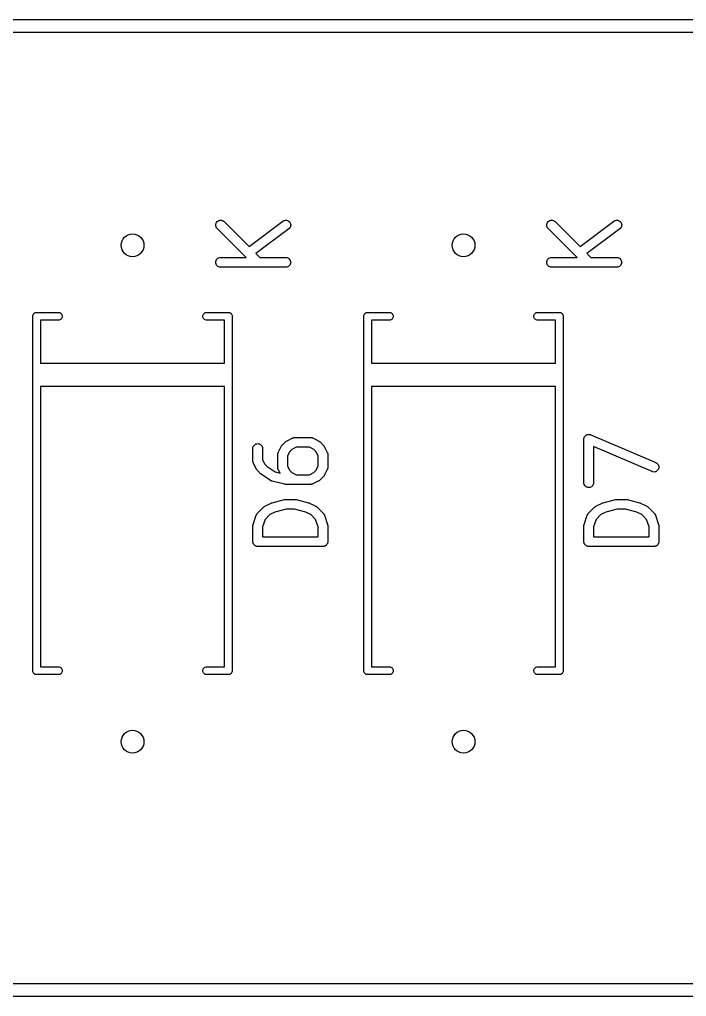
# Model space of a CAD drawing. Extents: x 17 to 176, y -177 to -9.
# Drawn here: x 81.58 to 91.81, y -176.63 to -161.63 of the extents above; entities that cross this region are included whole.
import ezdxf

# ---------------------------------------------------------------- set-up
doc = ezdxf.new("R2010")
doc.units = 0
doc.layers.add('BLACK', color=7, linetype='CONTINUOUS')

msp = doc.modelspace()

# ---------------------------------------------------------------- linework, layer by layer
at = {"layer": 'BLACK', "linetype": 'CONTINUOUS'}
for p, q in [((50.6066, -161.635), (142.182, -161.635)), ((142.187, -161.834), (50.5992, -161.834)), ((84.5894, -164.79), (84.591, -164.775)), ((84.5907, -164.804), (84.5894, -164.79)), ((84.591, -164.775), (84.5953, -164.761)), ((84.5953, -164.761), (84.6023, -164.748)), ((84.6023, -164.748), (84.6117, -164.737)), ((84.6117, -164.737), (84.6231, -164.728)), ((84.6231, -164.728), (84.636, -164.721)), ((84.636, -164.721), (84.6501, -164.717)), ((84.6501, -164.717), (84.6646, -164.715)), ((84.6646, -164.715), (84.6792, -164.717)), ((84.6792, -164.717), (84.6932, -164.721)), ((84.6932, -164.721), (84.7061, -164.728)), ((84.7061, -164.728), (84.7174, -164.737)), ((84.7174, -164.737), (85.1, -165.12)), ((85.1, -165.12), (85.6194, -164.73)), ((85.6194, -164.73), (85.6202, -164.73)), ((85.6202, -164.73), (85.6328, -164.722)), ((85.6328, -164.722), (85.6467, -164.718)), ((85.6467, -164.718), (85.6611, -164.716)), ((85.6611, -164.716), (85.6758, -164.716)), ((85.6758, -164.716), (85.6899, -164.72)), ((85.6899, -164.72), (85.7032, -164.726)), ((85.7032, -164.726), (85.7149, -164.735)), ((85.7149, -164.735), (85.7247, -164.746)), ((85.7247, -164.746), (85.7322, -164.758)), ((85.7322, -164.758), (85.7371, -164.772)), ((85.7371, -164.772), (85.7393, -164.787)), ((85.7393, -164.787), (85.7386, -164.801)), ((89.6694, -164.79), (89.671, -164.775)), ((89.6707, -164.804), (89.6694, -164.79)), ((89.671, -164.775), (89.6753, -164.761)), ((89.6753, -164.761), (89.6823, -164.748)), ((89.6823, -164.748), (89.6917, -164.737)), ((89.6917, -164.737), (89.7031, -164.728)), ((89.7031, -164.728), (89.716, -164.721)), ((89.716, -164.721), (89.7301, -164.717)), ((89.7301, -164.717), (89.7446, -164.715)), ((89.7446, -164.715), (89.7592, -164.717)), ((89.7592, -164.717), (89.7732, -164.721)), ((89.7732, -164.721), (89.7861, -164.728)), ((89.7861, -164.728), (89.7974, -164.737)), ((89.7974, -164.737), (90.18, -165.12)), ((90.18, -165.12), (90.6994, -164.73)), ((90.6994, -164.73), (90.7002, -164.73)), ((90.7002, -164.73), (90.7128, -164.722)), ((90.7128, -164.722), (90.7267, -164.718)), ((90.7267, -164.718), (90.7411, -164.716)), ((90.7411, -164.716), (90.7558, -164.716)), ((90.7558, -164.716), (90.7699, -164.72)), ((90.7699, -164.72), (90.7832, -164.726)), ((90.7832, -164.726), (90.7949, -164.735)), ((90.7949, -164.735), (90.8047, -164.746)), ((90.8047, -164.746), (90.8122, -164.758)), ((90.8122, -164.758), (90.8171, -164.772)), ((90.8171, -164.772), (90.8193, -164.787)), ((90.8193, -164.787), (90.8186, -164.801)), ((84.5947, -164.818), (84.5907, -164.804)), ((84.6015, -164.831), (84.5947, -164.818)), ((84.6106, -164.843), (84.6015, -164.831)), ((84.6113, -164.844), (84.6106, -164.843)), ((85.0547, -165.287), (84.6113, -164.844)), ((85.7094, -164.85), (85.2071, -165.227)), ((85.7202, -164.841), (85.7094, -164.85)), ((85.7288, -164.829), (85.7202, -164.841)), ((85.7351, -164.816), (85.7288, -164.829)), ((85.7386, -164.801), (85.7351, -164.816)), ((89.6747, -164.818), (89.6707, -164.804)), ((89.6815, -164.831), (89.6747, -164.818)), ((89.6906, -164.843), (89.6815, -164.831)), ((89.6913, -164.844), (89.6906, -164.843)), ((90.1347, -165.287), (89.6913, -164.844)), ((90.7894, -164.85), (90.2871, -165.227)), ((90.8002, -164.841), (90.7894, -164.85)), ((90.8088, -164.829), (90.8002, -164.841)), ((90.8151, -164.816), (90.8088, -164.829)), ((90.8186, -164.801), (90.8151, -164.816)), ((85.2071, -165.227), (85.2669, -165.287)), ((90.2871, -165.227), (90.3469, -165.287)), ((84.5894, -165.361), (84.5909, -165.347)), ((84.5907, -165.376), (84.5894, -165.361)), ((84.5948, -165.39), (84.5907, -165.376)), ((84.5909, -165.347), (84.5952, -165.333)), ((84.6016, -165.403), (84.5948, -165.39)), ((84.5952, -165.333), (84.6022, -165.32)), ((84.6022, -165.32), (84.6115, -165.309)), ((84.6115, -165.309), (84.6229, -165.299)), ((84.6229, -165.299), (84.6358, -165.293)), ((84.6358, -165.293), (84.6498, -165.288)), ((84.6498, -165.288), (84.6644, -165.287)), ((84.6644, -165.287), (85.0547, -165.287)), ((85.2669, -165.287), (85.6644, -165.287)), ((85.6644, -165.287), (85.6654, -165.287)), ((85.6654, -165.287), (85.68, -165.289)), ((85.68, -165.289), (85.6939, -165.293)), ((85.6939, -165.293), (85.7068, -165.3)), ((85.7068, -165.3), (85.718, -165.309)), ((85.718, -165.309), (85.7271, -165.321)), ((85.7335, -165.391), (85.7266, -165.404)), ((85.7271, -165.321), (85.7339, -165.334)), ((85.7378, -165.377), (85.7335, -165.391)), ((85.7339, -165.334), (85.7381, -165.348)), ((85.7394, -165.362), (85.7378, -165.377)), ((85.7381, -165.348), (85.7394, -165.362)), ((89.6694, -165.361), (89.6709, -165.347)), ((89.6707, -165.376), (89.6694, -165.361)), ((89.6748, -165.39), (89.6707, -165.376)), ((89.6709, -165.347), (89.6752, -165.333)), ((89.6816, -165.403), (89.6748, -165.39)), ((89.6752, -165.333), (89.6822, -165.32)), ((89.6822, -165.32), (89.6915, -165.309)), ((89.6915, -165.309), (89.7029, -165.299)), ((89.7029, -165.299), (89.7158, -165.293)), ((89.7158, -165.293), (89.7298, -165.288)), ((89.7298, -165.288), (89.7444, -165.287)), ((89.7444, -165.287), (90.1347, -165.287)), ((90.3469, -165.287), (90.7444, -165.287)), ((90.7444, -165.287), (90.7454, -165.287)), ((90.7454, -165.287), (90.76, -165.289)), ((90.76, -165.289), (90.7739, -165.293)), ((90.7739, -165.293), (90.7868, -165.3)), ((90.7868, -165.3), (90.798, -165.309)), ((90.798, -165.309), (90.8071, -165.321)), ((90.8135, -165.391), (90.8066, -165.404)), ((90.8071, -165.321), (90.8139, -165.334)), ((90.8178, -165.377), (90.8135, -165.391)), ((90.8139, -165.334), (90.8181, -165.348)), ((90.8194, -165.362), (90.8178, -165.377)), ((90.8181, -165.348), (90.8194, -165.362)), ((84.6108, -165.414), (84.6016, -165.403)), ((84.622, -165.424), (84.6108, -165.414)), ((84.6348, -165.431), (84.622, -165.424)), ((84.6488, -165.435), (84.6348, -165.431)), ((84.6633, -165.437), (84.6488, -165.435)), ((84.6644, -165.437), (84.6633, -165.437)), ((85.6644, -165.437), (84.6644, -165.437)), ((85.6789, -165.435), (85.6644, -165.437)), ((85.693, -165.431), (85.6789, -165.435)), ((85.7059, -165.424), (85.693, -165.431)), ((85.7172, -165.415), (85.7059, -165.424)), ((85.7266, -165.404), (85.7172, -165.415)), ((89.6908, -165.414), (89.6816, -165.403)), ((89.702, -165.424), (89.6908, -165.414)), ((89.7148, -165.431), (89.702, -165.424)), ((89.7288, -165.435), (89.7148, -165.431)), ((89.7433, -165.437), (89.7288, -165.435)), ((89.7444, -165.437), (89.7433, -165.437)), ((90.7444, -165.437), (89.7444, -165.437)), ((90.7589, -165.435), (90.7444, -165.437)), ((90.773, -165.431), (90.7589, -165.435)), ((90.7859, -165.424), (90.773, -165.431)), ((90.7972, -165.415), (90.7859, -165.424)), ((90.8066, -165.404), (90.7972, -165.415)), ((81.7994, -166.147), (81.8085, -166.14)), ((81.8085, -166.14), (81.8189, -166.134)), ((81.8189, -166.134), (81.8302, -166.131)), ((81.8302, -166.131), (81.8391, -166.13)), ((81.8391, -166.13), (81.842, -166.13)), ((81.842, -166.13), (81.8449, -166.13)), ((81.8449, -166.13), (82.1749, -166.13)), ((82.1749, -166.13), (82.1838, -166.131)), ((82.1838, -166.131), (82.1951, -166.134)), ((82.1951, -166.134), (82.2055, -166.14)), ((82.2055, -166.14), (82.2146, -166.147)), ((84.4094, -166.147), (84.4185, -166.14)), ((84.4185, -166.14), (84.4289, -166.134)), ((84.4289, -166.134), (84.4402, -166.131)), ((84.4402, -166.131), (84.4491, -166.13)), ((84.4491, -166.13), (84.7791, -166.13)), ((84.7791, -166.13), (84.782, -166.13)), ((84.782, -166.13), (84.7849, -166.13)), ((84.7849, -166.13), (84.7849, -166.13)), ((84.7849, -166.13), (84.7938, -166.131)), ((84.7938, -166.131), (84.8051, -166.134)), ((84.8051, -166.134), (84.8155, -166.14)), ((84.8155, -166.14), (84.8246, -166.147)), ((86.8794, -166.147), (86.8885, -166.14)), ((86.8885, -166.14), (86.8989, -166.134)), ((86.8989, -166.134), (86.9102, -166.131)), ((86.9102, -166.131), (86.9191, -166.13)), ((86.9191, -166.13), (86.922, -166.13)), ((86.922, -166.13), (86.9249, -166.13)), ((86.9249, -166.13), (87.2549, -166.13)), ((87.2549, -166.13), (87.2638, -166.131)), ((87.2638, -166.131), (87.2751, -166.134)), ((87.2751, -166.134), (87.2855, -166.14)), ((87.2855, -166.14), (87.2946, -166.147)), ((89.4894, -166.147), (89.4985, -166.14)), ((89.4985, -166.14), (89.5089, -166.134)), ((89.5089, -166.134), (89.5202, -166.131)), ((89.5202, -166.131), (89.5291, -166.13)), ((89.5291, -166.13), (89.8591, -166.13)), ((89.8591, -166.13), (89.862, -166.13)), ((89.862, -166.13), (89.8649, -166.13)), ((89.8649, -166.13), (89.8649, -166.13)), ((89.8649, -166.13), (89.8738, -166.131)), ((89.8738, -166.131), (89.8851, -166.134)), ((89.8851, -166.134), (89.8955, -166.14)), ((89.8955, -166.14), (89.9046, -166.147)), ((81.7817, -166.19), (81.7829, -166.178)), ((81.782, -166.193), (81.7817, -166.19)), ((81.782, -166.967), (81.782, -166.193)), ((81.7829, -166.178), (81.7863, -166.167)), ((81.7863, -166.167), (81.7919, -166.157)), ((81.7919, -166.157), (81.7994, -166.147)), ((82.1749, -166.25), (81.902, -166.25)), ((81.902, -166.25), (81.902, -166.91)), ((82.1838, -166.249), (82.1749, -166.25)), ((82.1951, -166.246), (82.1838, -166.249)), ((82.2055, -166.24), (82.1951, -166.246)), ((82.2146, -166.233), (82.2055, -166.24)), ((82.2146, -166.147), (82.2221, -166.157)), ((82.2221, -166.223), (82.2146, -166.233)), ((82.2221, -166.157), (82.2277, -166.167)), ((82.2277, -166.213), (82.2221, -166.223)), ((82.2277, -166.167), (82.2311, -166.178)), ((82.2311, -166.202), (82.2277, -166.213)), ((82.2311, -166.178), (82.2323, -166.19)), ((82.2323, -166.19), (82.2311, -166.202)), ((84.3917, -166.19), (84.3929, -166.178)), ((84.3929, -166.202), (84.3917, -166.19)), ((84.3929, -166.178), (84.3963, -166.167)), ((84.3963, -166.213), (84.3929, -166.202)), ((84.3963, -166.167), (84.4019, -166.157)), ((84.4019, -166.223), (84.3963, -166.213)), ((84.4019, -166.157), (84.4094, -166.147)), ((84.4094, -166.233), (84.4019, -166.223)), ((84.4185, -166.24), (84.4094, -166.233)), ((84.4289, -166.246), (84.4185, -166.24)), ((84.4402, -166.249), (84.4289, -166.246)), ((84.4491, -166.25), (84.4402, -166.249)), ((84.722, -166.25), (84.4491, -166.25)), ((84.722, -166.91), (84.722, -166.25)), ((84.8246, -166.147), (84.8321, -166.157)), ((84.8321, -166.157), (84.8377, -166.167)), ((84.8377, -166.167), (84.8411, -166.178)), ((84.8411, -166.178), (84.8423, -166.19)), ((84.8423, -166.19), (84.842, -166.193)), ((84.842, -166.193), (84.842, -166.967)), ((86.8617, -166.19), (86.8629, -166.178)), ((86.862, -166.193), (86.8617, -166.19)), ((86.862, -166.967), (86.862, -166.193)), ((86.8629, -166.178), (86.8663, -166.167)), ((86.8663, -166.167), (86.8719, -166.157)), ((86.8719, -166.157), (86.8794, -166.147)), ((87.2549, -166.25), (86.982, -166.25)), ((86.982, -166.25), (86.982, -166.91)), ((87.2638, -166.249), (87.2549, -166.25)), ((87.2751, -166.246), (87.2638, -166.249)), ((87.2855, -166.24), (87.2751, -166.246)), ((87.2946, -166.233), (87.2855, -166.24)), ((87.2946, -166.147), (87.3021, -166.157)), ((87.3021, -166.223), (87.2946, -166.233)), ((87.3021, -166.157), (87.3077, -166.167)), ((87.3077, -166.213), (87.3021, -166.223)), ((87.3077, -166.167), (87.3111, -166.178)), ((87.3111, -166.202), (87.3077, -166.213)), ((87.3111, -166.178), (87.3123, -166.19)), ((87.3123, -166.19), (87.3111, -166.202)), ((89.4717, -166.19), (89.4729, -166.178)), ((89.4729, -166.202), (89.4717, -166.19)), ((89.4729, -166.178), (89.4763, -166.167)), ((89.4763, -166.213), (89.4729, -166.202)), ((89.4763, -166.167), (89.4819, -166.157)), ((89.4819, -166.223), (89.4763, -166.213)), ((89.4819, -166.157), (89.4894, -166.147)), ((89.4894, -166.233), (89.4819, -166.223)), ((89.4985, -166.24), (89.4894, -166.233)), ((89.5089, -166.246), (89.4985, -166.24)), ((89.5202, -166.249), (89.5089, -166.246)), ((89.5291, -166.25), (89.5202, -166.249)), ((89.802, -166.25), (89.5291, -166.25)), ((89.802, -166.91), (89.802, -166.25)), ((89.9046, -166.147), (89.9121, -166.157)), ((89.9121, -166.157), (89.9177, -166.167)), ((89.9177, -166.167), (89.9211, -166.178)), ((89.9211, -166.178), (89.9223, -166.19)), ((89.9223, -166.19), (89.922, -166.193)), ((89.922, -166.193), (89.922, -166.967)), ((81.7817, -166.97), (81.782, -166.967)), ((81.782, -166.973), (81.7817, -166.97)), ((81.782, -167.087), (81.782, -166.973)), ((81.902, -166.91), (84.722, -166.91)), ((84.842, -166.967), (84.8423, -166.97)), ((84.8423, -166.97), (84.842, -166.973)), ((84.842, -166.973), (84.842, -167.087)), ((86.8617, -166.97), (86.862, -166.967)), ((86.862, -166.973), (86.8617, -166.97)), ((86.862, -167.087), (86.862, -166.973)), ((86.982, -166.91), (89.802, -166.91)), ((89.922, -166.967), (89.9223, -166.97)), ((89.9223, -166.97), (89.922, -166.973)), ((89.922, -166.973), (89.922, -167.087)), ((81.7817, -167.09), (81.782, -167.087)), ((81.782, -167.093), (81.7817, -167.09)), ((81.782, -167.207), (81.782, -167.093)), ((84.842, -167.087), (84.8423, -167.09)), ((84.8423, -167.09), (84.842, -167.093)), ((84.842, -167.093), (84.842, -167.207)), ((86.8617, -167.09), (86.862, -167.087)), ((86.862, -167.093), (86.8617, -167.09)), ((86.862, -167.207), (86.862, -167.093)), ((89.922, -167.087), (89.9223, -167.09)), ((89.9223, -167.09), (89.922, -167.093)), ((89.922, -167.093), (89.922, -167.207)), ((81.7817, -167.21), (81.782, -167.207)), ((81.782, -167.213), (81.7817, -167.21)), ((81.782, -171.627), (81.782, -167.213)), ((84.722, -167.27), (81.902, -167.27)), ((81.902, -167.27), (81.902, -171.57)), ((84.722, -171.57), (84.722, -167.27)), ((84.842, -167.207), (84.8423, -167.21)), ((84.8423, -167.21), (84.842, -167.213)), ((84.842, -167.213), (84.842, -171.627)), ((86.8617, -167.21), (86.862, -167.207)), ((86.862, -167.213), (86.8617, -167.21)), ((86.862, -171.627), (86.862, -167.213)), ((89.802, -167.27), (86.982, -167.27)), ((86.982, -167.27), (86.982, -171.57)), ((89.802, -171.57), (89.802, -167.27)), ((89.922, -167.207), (89.9223, -167.21)), ((89.9223, -167.21), (89.922, -167.213)), ((89.922, -167.213), (89.922, -171.627)), ((85.677, -168.105), (85.7723, -168.057)), ((85.7723, -168.057), (85.7732, -168.057)), ((85.7732, -168.057), (85.7753, -168.056)), ((85.7753, -168.056), (85.7772, -168.055)), ((85.7772, -168.055), (85.7821, -168.053)), ((85.7821, -168.053), (85.7869, -168.052)), ((85.7869, -168.052), (85.7891, -168.051)), ((85.7891, -168.051), (85.7912, -168.051)), ((85.7912, -168.051), (85.7963, -168.05)), ((85.7963, -168.05), (85.8014, -168.049)), ((85.8014, -168.049), (85.8036, -168.049)), ((85.8036, -168.049), (85.8058, -168.049)), ((85.8058, -168.049), (86.0439, -168.049)), ((86.0439, -168.049), (86.045, -168.049)), ((86.045, -168.049), (86.0471, -168.05)), ((86.0471, -168.05), (86.0494, -168.049)), ((86.0494, -168.049), (86.0544, -168.05)), ((86.0544, -168.05), (86.0595, -168.051)), ((86.0595, -168.051), (86.0616, -168.052)), ((86.0616, -168.052), (86.0638, -168.052)), ((86.0638, -168.052), (86.0686, -168.054)), ((86.0686, -168.054), (86.0734, -168.055)), ((86.0734, -168.055), (86.0754, -168.056)), ((86.0754, -168.056), (86.0774, -168.057)), ((86.0774, -168.057), (86.1727, -168.105)), ((90.2394, -168.075), (90.2402, -168.068)), ((90.2394, -168.076), (90.2394, -168.075)), ((90.2394, -168.075), (90.2394, -168.075)), ((90.2394, -168.077), (90.2394, -168.076)), ((90.2394, -168.743), (90.2394, -168.077)), ((90.2402, -168.068), (90.241, -168.061)), ((90.241, -168.061), (90.2411, -168.061)), ((90.2411, -168.061), (90.2433, -168.054)), ((90.2411, -168.061), (90.2411, -168.061)), ((90.2433, -168.054), (90.2454, -168.047)), ((90.2454, -168.047), (90.2456, -168.047)), ((90.2456, -168.047), (90.2457, -168.047)), ((90.2457, -168.047), (90.2491, -168.041)), ((90.2491, -168.041), (90.2525, -168.034)), ((90.2525, -168.034), (90.2527, -168.034)), ((90.2527, -168.034), (90.2528, -168.034)), ((90.2528, -168.034), (90.2574, -168.028)), ((90.2574, -168.028), (90.2619, -168.023)), ((90.2619, -168.023), (90.2621, -168.023)), ((90.2621, -168.023), (90.2623, -168.023)), ((90.2623, -168.023), (90.2679, -168.018)), ((90.2679, -168.018), (90.2733, -168.014)), ((90.2733, -168.014), (90.2735, -168.014)), ((90.2735, -168.014), (90.2737, -168.014)), ((90.2737, -168.014), (90.2801, -168.01)), ((90.2801, -168.01), (90.2863, -168.007)), ((90.2863, -168.007), (90.2865, -168.007)), ((90.2865, -168.007), (90.2868, -168.007)), ((90.2868, -168.007), (90.2935, -168.005)), ((90.2935, -168.005), (90.3003, -168.003)), ((90.3003, -168.003), (90.3006, -168.003)), ((90.3006, -168.003), (90.3008, -168.003)), ((90.3008, -168.003), (90.3078, -168.002)), ((90.3078, -168.002), (90.3149, -168.002)), ((90.3149, -168.002), (90.3152, -168.002)), ((90.3152, -168.002), (90.3154, -168.002)), ((90.3154, -168.002), (90.3225, -168.002)), ((90.3225, -168.002), (90.3295, -168.003)), ((90.3295, -168.003), (90.3297, -168.003)), ((90.3297, -168.003), (90.33, -168.003)), ((90.33, -168.003), (90.3367, -168.005)), ((90.3367, -168.005), (90.3434, -168.008)), ((90.3434, -168.008), (90.3437, -168.008)), ((90.3437, -168.008), (90.3439, -168.008)), ((90.3439, -168.008), (91.3439, -168.436)), ((85.1594, -168.218), (85.161, -168.204)), ((85.1594, -168.22), (85.1594, -168.218)), ((85.1594, -168.41), (85.1594, -168.22)), ((85.161, -168.204), (85.1654, -168.19)), ((85.1654, -168.19), (85.1725, -168.177)), ((85.1725, -168.177), (85.1819, -168.166)), ((85.1819, -168.166), (85.1933, -168.157)), ((85.1933, -168.157), (85.2063, -168.15)), ((85.2063, -168.15), (85.2203, -168.146)), ((85.2203, -168.146), (85.2349, -168.145)), ((85.2349, -168.145), (85.2495, -168.146)), ((85.2495, -168.146), (85.2634, -168.15)), ((85.2634, -168.15), (85.2763, -168.157)), ((85.2763, -168.157), (85.2876, -168.167)), ((85.2876, -168.167), (85.2968, -168.178)), ((85.2968, -168.178), (85.3037, -168.191)), ((85.3037, -168.191), (85.308, -168.205)), ((85.308, -168.205), (85.3094, -168.22)), ((85.3094, -168.22), (85.3094, -168.392)), ((85.5483, -168.281), (85.5959, -168.186)), ((85.5959, -168.186), (85.5963, -168.185)), ((85.5963, -168.185), (85.5986, -168.182)), ((85.5986, -168.182), (85.6006, -168.178)), ((85.6006, -168.178), (85.6026, -168.175)), ((85.6026, -168.175), (85.6043, -168.173)), ((85.6043, -168.173), (85.6072, -168.17)), ((85.6072, -168.17), (85.6099, -168.166)), ((85.6099, -168.166), (85.6575, -168.119)), ((85.6575, -168.119), (85.6583, -168.118)), ((85.6583, -168.118), (85.6616, -168.116)), ((85.6616, -168.116), (85.6646, -168.113)), ((85.6646, -168.113), (85.6673, -168.111)), ((85.6673, -168.111), (85.6697, -168.109)), ((85.6697, -168.109), (85.6735, -168.107)), ((85.6735, -168.107), (85.677, -168.105)), ((85.755, -168.234), (85.7246, -168.264)), ((85.8235, -168.199), (85.755, -168.234)), ((86.0262, -168.199), (85.8235, -168.199)), ((86.0947, -168.234), (86.0262, -168.199)), ((86.1251, -168.264), (86.0947, -168.234)), ((86.1727, -168.105), (86.1736, -168.105)), ((86.1736, -168.105), (86.1772, -168.108)), ((86.1772, -168.108), (86.1809, -168.11)), ((86.1809, -168.11), (86.1833, -168.112)), ((86.1833, -168.112), (86.1859, -168.113)), ((86.1859, -168.113), (86.1889, -168.116)), ((86.1889, -168.116), (86.1922, -168.119)), ((86.1922, -168.119), (86.2398, -168.166)), ((86.2398, -168.166), (86.2405, -168.167)), ((86.2405, -168.167), (86.2432, -168.171)), ((86.2432, -168.171), (86.2461, -168.174)), ((86.2461, -168.174), (86.2477, -168.176)), ((86.2477, -168.176), (86.2497, -168.179)), ((86.2497, -168.179), (86.2516, -168.182)), ((86.2516, -168.182), (86.2538, -168.186)), ((86.2538, -168.186), (86.3015, -168.281)), ((91.2848, -168.574), (90.3894, -168.19)), ((90.3894, -168.19), (90.3894, -168.743)), ((85.3094, -168.392), (85.3436, -168.461)), ((85.5403, -168.314), (85.5406, -168.312)), ((85.5403, -168.315), (85.5403, -168.314)), ((85.5403, -168.505), (85.5403, -168.315)), ((85.5405, -168.309), (85.5414, -168.304)), ((85.5406, -168.312), (85.5405, -168.309)), ((85.5414, -168.304), (85.542, -168.299)), ((85.542, -168.299), (85.5426, -168.297)), ((85.5426, -168.297), (85.543, -168.295)), ((85.543, -168.295), (85.5448, -168.29)), ((85.5448, -168.29), (85.5464, -168.285)), ((85.5464, -168.285), (85.5475, -168.283)), ((85.5475, -168.283), (85.5483, -168.281)), ((85.7246, -168.264), (85.6903, -168.332)), ((85.6903, -168.332), (85.6903, -168.488)), ((86.1594, -168.332), (86.1251, -168.264)), ((86.1594, -168.488), (86.1594, -168.332)), ((86.3015, -168.281), (86.3019, -168.282)), ((86.3019, -168.282), (86.3027, -168.284)), ((86.3027, -168.284), (86.3037, -168.286)), ((86.3037, -168.286), (86.3052, -168.291)), ((86.3052, -168.291), (86.307, -168.296)), ((86.307, -168.296), (86.3073, -168.298)), ((86.3073, -168.298), (86.308, -168.3)), ((86.308, -168.3), (86.3085, -168.305)), ((86.3085, -168.305), (86.3093, -168.31)), ((86.3093, -168.31), (86.3092, -168.313)), ((86.3092, -168.313), (86.3094, -168.315)), ((86.3094, -168.315), (86.3094, -168.505)), ((85.1596, -168.412), (85.1594, -168.41)), ((85.1595, -168.414), (85.1596, -168.412)), ((85.1603, -168.419), (85.1595, -168.414)), ((85.1608, -168.425), (85.1603, -168.419)), ((85.1614, -168.427), (85.1608, -168.425)), ((85.1618, -168.429), (85.1614, -168.427)), ((85.1636, -168.434), (85.1618, -168.429)), ((85.165, -168.439), (85.1636, -168.434)), ((85.1661, -168.441), (85.165, -168.439)), ((85.1668, -168.443), (85.1661, -168.441)), ((85.1673, -168.444), (85.1668, -168.443)), ((85.2149, -168.539), (85.1673, -168.444)), ((85.2172, -168.542), (85.2149, -168.539)), ((85.2191, -168.546), (85.2172, -168.542)), ((85.3436, -168.461), (85.3774, -168.495)), ((85.3774, -168.495), (85.5033, -168.578)), ((85.5405, -168.507), (85.5403, -168.505)), ((85.5405, -168.51), (85.5405, -168.507)), ((85.5413, -168.515), (85.5405, -168.51)), ((85.5418, -168.52), (85.5413, -168.515)), ((85.5424, -168.522), (85.5418, -168.52)), ((85.5427, -168.524), (85.5424, -168.522)), ((85.5445, -168.529), (85.5427, -168.524)), ((85.546, -168.534), (85.5445, -168.529)), ((85.547, -168.536), (85.546, -168.534)), ((85.5478, -168.538), (85.547, -168.536)), ((85.5483, -168.539), (85.5478, -168.538)), ((85.5774, -168.597), (85.5483, -168.539)), ((85.6903, -168.488), (85.7246, -168.556)), ((86.1251, -168.556), (86.1594, -168.488)), ((86.3015, -168.539), (86.2538, -168.634)), ((86.3023, -168.537), (86.3015, -168.539)), ((86.3033, -168.535), (86.3023, -168.537)), ((86.3049, -168.53), (86.3033, -168.535)), ((86.3067, -168.525), (86.3049, -168.53)), ((86.3071, -168.523), (86.3067, -168.525)), ((86.3077, -168.521), (86.3071, -168.523)), ((86.3083, -168.516), (86.3077, -168.521)), ((86.3092, -168.511), (86.3083, -168.516)), ((86.3094, -168.506), (86.3091, -168.508)), ((86.3091, -168.508), (86.3092, -168.511)), ((86.3094, -168.505), (86.3094, -168.506)), ((91.3439, -168.436), (91.3449, -168.437)), ((91.3449, -168.437), (91.3576, -168.444)), ((91.3576, -168.444), (91.3687, -168.454)), ((91.3687, -168.454), (91.3777, -168.465)), ((91.3831, -168.535), (91.376, -168.548)), ((91.3777, -168.465), (91.3843, -168.478)), ((91.3876, -168.521), (91.3831, -168.535)), ((91.3843, -168.478), (91.3882, -168.492)), ((91.3894, -168.507), (91.3876, -168.521)), ((91.3882, -168.492), (91.3894, -168.507)), ((85.221, -168.549), (85.2191, -168.546)), ((85.2227, -168.551), (85.221, -168.549)), ((85.2256, -168.554), (85.2227, -168.551)), ((85.2282, -168.558), (85.2256, -168.554)), ((85.229, -168.558), (85.2282, -168.558)), ((85.2766, -168.606), (85.229, -168.558)), ((85.2819, -168.61), (85.2766, -168.606)), ((85.2871, -168.615), (85.2819, -168.61)), ((85.2879, -168.615), (85.2871, -168.615)), ((85.288, -168.615), (85.2879, -168.615)), ((85.2879, -168.615), (85.2879, -168.615)), ((85.2879, -168.615), (85.2879, -168.615)), ((85.4309, -168.71), (85.288, -168.615)), ((85.5033, -168.578), (85.5774, -168.597)), ((85.7246, -168.556), (85.755, -168.586)), ((85.755, -168.586), (85.8235, -168.621)), ((85.8235, -168.621), (86.0262, -168.621)), ((86.0262, -168.621), (86.0947, -168.586)), ((86.0947, -168.586), (86.1251, -168.556)), ((86.2398, -168.654), (86.1922, -168.701)), ((86.2425, -168.65), (86.2398, -168.654)), ((86.2454, -168.647), (86.2425, -168.65)), ((86.2471, -168.645), (86.2454, -168.647)), ((86.2491, -168.642), (86.2471, -168.645)), ((86.2511, -168.638), (86.2491, -168.642)), ((86.2534, -168.635), (86.2511, -168.638)), ((86.2538, -168.634), (86.2534, -168.635)), ((91.2988, -168.579), (91.2848, -168.574)), ((91.3133, -168.58), (91.2988, -168.579)), ((91.3279, -168.579), (91.3133, -168.58)), ((91.342, -168.575), (91.3279, -168.579)), ((91.355, -168.568), (91.342, -168.575)), ((91.3665, -168.559), (91.355, -168.568)), ((91.376, -168.548), (91.3665, -168.559)), ((85.4353, -168.713), (85.4309, -168.71)), ((85.4396, -168.715), (85.4353, -168.713)), ((85.4417, -168.716), (85.4396, -168.715)), ((85.4438, -168.717), (85.4417, -168.716)), ((85.4486, -168.719), (85.4438, -168.717)), ((85.4533, -168.721), (85.4486, -168.719)), ((85.4543, -168.721), (85.4533, -168.721)), ((85.6448, -168.768), (85.4543, -168.721)), ((85.6461, -168.769), (85.6448, -168.768)), ((85.6474, -168.769), (85.6461, -168.769)), ((85.6533, -168.77), (85.6474, -168.769)), ((85.6592, -168.771), (85.6533, -168.77)), ((85.6606, -168.771), (85.6592, -168.771)), ((85.6619, -168.771), (85.6606, -168.771)), ((85.663, -168.771), (85.6619, -168.771)), ((86.0439, -168.771), (85.663, -168.771)), ((86.0461, -168.77), (86.0439, -168.771)), ((86.0483, -168.771), (86.0461, -168.77)), ((86.0534, -168.77), (86.0483, -168.771)), ((86.0585, -168.769), (86.0534, -168.77)), ((86.0606, -168.769), (86.0585, -168.769)), ((86.0628, -168.768), (86.0606, -168.769)), ((86.0676, -168.767), (86.0628, -168.768)), ((86.0725, -168.765), (86.0676, -168.767)), ((86.0744, -168.764), (86.0725, -168.765)), ((86.0765, -168.763), (86.0744, -168.764)), ((86.0774, -168.763), (86.0765, -168.763)), ((86.1727, -168.715), (86.0774, -168.763)), ((86.1763, -168.713), (86.1727, -168.715)), ((86.18, -168.711), (86.1763, -168.713)), ((86.1824, -168.709), (86.18, -168.711)), ((86.1851, -168.707), (86.1824, -168.709)), ((86.1881, -168.704), (86.1851, -168.707)), ((86.1914, -168.702), (86.1881, -168.704)), ((86.1922, -168.701), (86.1914, -168.702)), ((90.2408, -168.758), (90.2394, -168.743)), ((90.245, -168.772), (90.2408, -168.758)), ((90.2519, -168.785), (90.245, -168.772)), ((90.2612, -168.796), (90.2519, -168.785)), ((90.2724, -168.806), (90.2612, -168.796)), ((90.2853, -168.812), (90.2724, -168.806)), ((90.2993, -168.817), (90.2853, -168.812)), ((90.3139, -168.818), (90.2993, -168.817)), ((90.3284, -168.817), (90.3139, -168.818)), ((90.3425, -168.813), (90.3284, -168.817)), ((90.3554, -168.806), (90.3425, -168.813)), ((90.3669, -168.797), (90.3554, -168.806)), ((90.3763, -168.786), (90.3669, -168.797)), ((90.3833, -168.773), (90.3763, -168.786)), ((90.3877, -168.759), (90.3833, -168.773)), ((90.3894, -168.744), (90.3877, -168.759)), ((90.3894, -168.743), (90.3894, -168.744)), ((85.229, -169.214), (85.3242, -169.119)), ((85.3242, -169.119), (85.325, -169.118)), ((85.325, -169.118), (85.3282, -169.116)), ((85.3282, -169.116), (85.3313, -169.113)), ((85.3313, -169.113), (85.334, -169.111)), ((85.334, -169.111), (85.3364, -169.109)), ((85.3364, -169.109), (85.3401, -169.107)), ((85.3401, -169.107), (85.3437, -169.105)), ((85.3437, -169.105), (85.4389, -169.057)), ((85.4389, -169.057), (85.4399, -169.057)), ((85.4399, -169.057), (85.4402, -169.057)), ((85.4402, -169.057), (85.4405, -169.056)), ((85.4405, -169.056), (85.4471, -169.054)), ((85.4471, -169.054), (85.4536, -169.052)), ((85.4536, -169.052), (85.454, -169.052)), ((85.454, -169.052), (85.4543, -169.052)), ((85.4543, -169.052), (85.6448, -169.004)), ((85.6448, -169.004), (85.6458, -169.004)), ((85.6458, -169.004), (85.6471, -169.003)), ((85.6471, -169.003), (85.6484, -169.003)), ((85.6484, -169.003), (85.6544, -169.003)), ((85.6544, -169.003), (85.6603, -169.002)), ((85.6603, -169.002), (85.6616, -169.002)), ((85.6616, -169.002), (85.663, -169.002)), ((85.663, -169.002), (85.8058, -169.002)), ((85.8058, -169.002), (85.8069, -169.002)), ((85.8069, -169.002), (85.8082, -169.002)), ((85.8082, -169.002), (85.8095, -169.002)), ((85.8095, -169.002), (85.8155, -169.003)), ((85.8155, -169.003), (85.8214, -169.003)), ((85.8214, -169.003), (85.8227, -169.004)), ((85.8227, -169.004), (85.824, -169.004)), ((85.824, -169.004), (86.0145, -169.052)), ((86.0145, -169.052), (86.0155, -169.052)), ((86.0155, -169.052), (86.0158, -169.052)), ((86.0158, -169.052), (86.0162, -169.052)), ((86.0162, -169.052), (86.0227, -169.054)), ((86.0227, -169.054), (86.0292, -169.057)), ((86.0292, -169.057), (86.0295, -169.057)), ((86.0295, -169.057), (86.0298, -169.057)), ((86.0298, -169.057), (86.1251, -169.105)), ((86.1251, -169.105), (86.126, -169.105)), ((86.126, -169.105), (86.1295, -169.108)), ((86.1295, -169.108), (86.1332, -169.11)), ((86.1332, -169.11), (86.1357, -169.112)), ((86.1357, -169.112), (86.1383, -169.113)), ((86.1383, -169.113), (86.1413, -169.116)), ((86.1413, -169.116), (86.1446, -169.119)), ((86.1446, -169.119), (86.2398, -169.214)), ((90.309, -169.214), (90.4042, -169.119)), ((90.4042, -169.119), (90.4049, -169.118)), ((90.4049, -169.118), (90.4082, -169.116)), ((90.4082, -169.116), (90.4113, -169.113)), ((90.4113, -169.113), (90.414, -169.111)), ((90.414, -169.111), (90.4164, -169.109)), ((90.4164, -169.109), (90.4201, -169.107)), ((90.4201, -169.107), (90.4237, -169.105)), ((90.4237, -169.105), (90.5189, -169.057)), ((90.5189, -169.057), (90.5199, -169.057)), ((90.5199, -169.057), (90.5202, -169.057)), ((90.5202, -169.057), (90.5205, -169.056)), ((90.5205, -169.056), (90.5271, -169.054)), ((90.5271, -169.054), (90.5336, -169.052)), ((90.5336, -169.052), (90.534, -169.052)), ((90.534, -169.052), (90.5343, -169.052)), ((90.5343, -169.052), (90.7248, -169.004)), ((90.7248, -169.004), (90.7258, -169.004)), ((90.7258, -169.004), (90.7271, -169.003)), ((90.7271, -169.003), (90.7284, -169.003)), ((90.7284, -169.003), (90.7344, -169.003)), ((90.7344, -169.003), (90.7403, -169.002)), ((90.7403, -169.002), (90.7416, -169.002)), ((90.7416, -169.002), (90.743, -169.002)), ((90.743, -169.002), (90.8858, -169.002)), ((90.8858, -169.002), (90.8869, -169.002)), ((90.8869, -169.002), (90.8882, -169.002)), ((90.8882, -169.002), (90.8895, -169.002)), ((90.8895, -169.002), (90.8955, -169.003)), ((90.8955, -169.003), (90.9014, -169.003)), ((90.9014, -169.003), (90.9027, -169.004)), ((90.9027, -169.004), (90.904, -169.004)), ((90.904, -169.004), (91.0945, -169.052)), ((91.0945, -169.052), (91.0955, -169.052)), ((91.0955, -169.052), (91.0958, -169.052)), ((91.0958, -169.052), (91.0962, -169.052)), ((91.0962, -169.052), (91.1027, -169.054)), ((91.1027, -169.054), (91.1092, -169.057)), ((91.1092, -169.057), (91.1095, -169.057)), ((91.1095, -169.057), (91.1098, -169.057)), ((91.1098, -169.057), (91.2051, -169.105)), ((91.2051, -169.105), (91.206, -169.105)), ((91.206, -169.105), (91.2095, -169.108)), ((91.2095, -169.108), (91.2132, -169.11)), ((91.2132, -169.11), (91.2157, -169.112)), ((91.2157, -169.112), (91.2183, -169.113)), ((91.2183, -169.113), (91.2213, -169.116)), ((91.2213, -169.116), (91.2246, -169.119)), ((91.2246, -169.119), (91.3198, -169.214)), ((85.1632, -169.386), (85.2108, -169.243)), ((85.2108, -169.243), (85.2112, -169.242)), ((85.2112, -169.242), (85.2121, -169.24)), ((85.2121, -169.24), (85.2128, -169.238)), ((85.2128, -169.238), (85.2152, -169.234)), ((85.2152, -169.234), (85.2173, -169.229)), ((85.2173, -169.229), (85.2186, -169.227)), ((85.2186, -169.227), (85.2197, -169.225)), ((85.2197, -169.225), (85.2229, -169.221)), ((85.2229, -169.221), (85.2259, -169.217)), ((85.2259, -169.217), (85.2276, -169.216)), ((85.2276, -169.216), (85.229, -169.214)), ((85.4217, -169.234), (85.3476, -169.308)), ((85.4987, -169.195), (85.4217, -169.234)), ((85.6722, -169.152), (85.4987, -169.195)), ((85.7966, -169.152), (85.6722, -169.152)), ((85.9701, -169.195), (85.7966, -169.152)), ((86.0471, -169.234), (85.9701, -169.195)), ((86.1212, -169.308), (86.0471, -169.234)), ((86.2398, -169.214), (86.2405, -169.215)), ((86.2405, -169.215), (86.2419, -169.217)), ((86.2419, -169.217), (86.2435, -169.218)), ((86.2435, -169.218), (86.2465, -169.222)), ((86.2465, -169.222), (86.2497, -169.226)), ((86.2497, -169.226), (86.2507, -169.228)), ((86.2507, -169.228), (86.252, -169.23)), ((86.252, -169.23), (86.254, -169.235)), ((86.254, -169.235), (86.2564, -169.239)), ((86.2564, -169.239), (86.257, -169.241)), ((86.257, -169.241), (86.2579, -169.243)), ((86.2579, -169.243), (86.3055, -169.386)), ((90.2432, -169.386), (90.2908, -169.243)), ((90.2908, -169.243), (90.2912, -169.242)), ((90.2912, -169.242), (90.2921, -169.24)), ((90.2921, -169.24), (90.2928, -169.238)), ((90.2928, -169.238), (90.2952, -169.234)), ((90.2952, -169.234), (90.2973, -169.229)), ((90.2973, -169.229), (90.2986, -169.227)), ((90.2986, -169.227), (90.2997, -169.225)), ((90.2997, -169.225), (90.3029, -169.221)), ((90.3029, -169.221), (90.3059, -169.217)), ((90.3059, -169.217), (90.3076, -169.216)), ((90.3076, -169.216), (90.309, -169.214)), ((90.5017, -169.234), (90.4276, -169.308)), ((90.5787, -169.195), (90.5017, -169.234)), ((90.7522, -169.152), (90.5787, -169.195)), ((90.8766, -169.152), (90.7522, -169.152)), ((91.0501, -169.195), (90.8766, -169.152)), ((91.1271, -169.234), (91.0501, -169.195)), ((91.2012, -169.308), (91.1271, -169.234)), ((91.3198, -169.214), (91.3205, -169.215)), ((91.3205, -169.215), (91.3219, -169.217)), ((91.3219, -169.217), (91.3235, -169.218)), ((91.3235, -169.218), (91.3265, -169.222)), ((91.3265, -169.222), (91.3297, -169.226)), ((91.3297, -169.226), (91.3307, -169.228)), ((91.3307, -169.228), (91.332, -169.23)), ((91.332, -169.23), (91.334, -169.235)), ((91.334, -169.235), (91.3364, -169.239)), ((91.3364, -169.239), (91.337, -169.241)), ((91.337, -169.241), (91.3379, -169.243)), ((91.3379, -169.243), (91.3855, -169.386)), ((85.1594, -169.409), (85.1599, -169.405)), ((85.1594, -169.41), (85.1594, -169.409)), ((85.1594, -169.648), (85.1594, -169.41)), ((85.1599, -169.405), (85.16, -169.401)), ((85.16, -169.401), (85.1607, -169.398)), ((85.1607, -169.398), (85.161, -169.394)), ((85.161, -169.394), (85.1623, -169.39)), ((85.1623, -169.39), (85.1632, -169.386)), ((85.3476, -169.308), (85.3094, -169.422)), ((85.3094, -169.422), (85.3094, -169.573)), ((86.1594, -169.422), (86.1212, -169.308)), ((86.1594, -169.573), (86.1594, -169.422)), ((86.3055, -169.386), (86.3059, -169.387)), ((86.3059, -169.387), (86.3067, -169.391)), ((86.3067, -169.391), (86.308, -169.395)), ((86.308, -169.395), (86.3083, -169.399)), ((86.3083, -169.399), (86.3089, -169.402)), ((86.3089, -169.402), (86.309, -169.406)), ((86.309, -169.406), (86.3094, -169.41)), ((86.3094, -169.41), (86.3094, -169.648)), ((90.2394, -169.409), (90.2399, -169.405)), ((90.2394, -169.41), (90.2394, -169.409)), ((90.2394, -169.648), (90.2394, -169.41)), ((90.2399, -169.405), (90.24, -169.401)), ((90.24, -169.401), (90.2407, -169.398)), ((90.2407, -169.398), (90.241, -169.394)), ((90.241, -169.394), (90.2423, -169.39)), ((90.2423, -169.39), (90.2432, -169.386)), ((90.4276, -169.308), (90.3894, -169.422)), ((90.3894, -169.422), (90.3894, -169.573)), ((91.2394, -169.422), (91.2012, -169.308)), ((91.2394, -169.573), (91.2394, -169.422)), ((91.3855, -169.386), (91.3859, -169.387)), ((91.3859, -169.387), (91.3867, -169.391)), ((91.3867, -169.391), (91.388, -169.395)), ((91.388, -169.395), (91.3883, -169.399)), ((91.3883, -169.399), (91.3889, -169.402)), ((91.3889, -169.402), (91.389, -169.406)), ((91.389, -169.406), (91.3894, -169.41)), ((91.3894, -169.41), (91.3894, -169.648)), ((85.3094, -169.573), (86.1594, -169.573)), ((90.3894, -169.573), (91.2394, -169.573)), ((85.1601, -169.655), (85.1594, -169.648)), ((85.1607, -169.662), (85.1601, -169.655)), ((85.1608, -169.662), (85.1607, -169.662)), ((85.1608, -169.663), (85.1608, -169.662)), ((85.1628, -169.669), (85.1608, -169.663)), ((85.1648, -169.676), (85.1628, -169.669)), ((85.165, -169.676), (85.1648, -169.676)), ((85.165, -169.677), (85.165, -169.676)), ((85.1684, -169.683), (85.165, -169.677)), ((85.1716, -169.689), (85.1684, -169.683)), ((85.1718, -169.689), (85.1716, -169.689)), ((85.1719, -169.69), (85.1718, -169.689)), ((85.1764, -169.695), (85.1719, -169.69)), ((85.1808, -169.701), (85.1764, -169.695)), ((85.181, -169.701), (85.1808, -169.701)), ((85.1812, -169.701), (85.181, -169.701)), ((85.1866, -169.705), (85.1812, -169.701)), ((85.192, -169.71), (85.1866, -169.705)), ((85.1922, -169.71), (85.192, -169.71)), ((85.1924, -169.71), (85.1922, -169.71)), ((85.1986, -169.714), (85.1924, -169.71)), ((85.2048, -169.717), (85.1986, -169.714)), ((85.2051, -169.717), (85.2048, -169.717)), ((85.2053, -169.717), (85.2051, -169.717)), ((85.2121, -169.719), (85.2053, -169.717)), ((85.2188, -169.721), (85.2121, -169.719)), ((85.219, -169.721), (85.2188, -169.721)), ((85.2193, -169.722), (85.219, -169.721)), ((85.2263, -169.722), (85.2193, -169.722)), ((85.2333, -169.723), (85.2263, -169.722)), ((85.2338, -169.723), (85.2333, -169.723)), ((85.2339, -169.723), (85.2338, -169.723)), ((85.2344, -169.723), (85.2339, -169.723)), ((85.2339, -169.723), (85.2339, -169.723)), ((86.2344, -169.723), (85.2344, -169.723)), ((86.2414, -169.722), (86.2344, -169.723)), ((86.2484, -169.722), (86.2414, -169.722)), ((86.2487, -169.722), (86.2484, -169.722)), ((86.2489, -169.722), (86.2487, -169.722)), ((86.2557, -169.72), (86.2489, -169.722)), ((86.2625, -169.718), (86.2557, -169.72)), ((86.2627, -169.718), (86.2625, -169.718)), ((86.263, -169.717), (86.2627, -169.718)), ((86.2692, -169.714), (86.263, -169.717)), ((86.2754, -169.711), (86.2692, -169.714)), ((86.2757, -169.711), (86.2754, -169.711)), ((86.2759, -169.711), (86.2757, -169.711)), ((86.2814, -169.706), (86.2759, -169.711)), ((86.2869, -169.702), (86.2814, -169.706)), ((86.287, -169.701), (86.2869, -169.702)), ((86.2872, -169.701), (86.287, -169.701)), ((86.2917, -169.696), (86.2872, -169.701)), ((86.2963, -169.69), (86.2917, -169.696)), ((86.2964, -169.69), (86.2963, -169.69)), ((86.2966, -169.69), (86.2964, -169.69)), ((86.2999, -169.684), (86.2966, -169.69)), ((86.3033, -169.678), (86.2999, -169.684)), ((86.3034, -169.677), (86.3033, -169.678)), ((86.3035, -169.677), (86.3034, -169.677)), ((86.3056, -169.67), (86.3035, -169.677)), ((86.3077, -169.664), (86.3056, -169.67)), ((86.3078, -169.663), (86.3077, -169.664)), ((86.3086, -169.656), (86.3078, -169.663)), ((86.3078, -169.663), (86.3078, -169.663)), ((86.3094, -169.649), (86.3086, -169.656)), ((86.3094, -169.648), (86.3094, -169.649)), ((86.3094, -169.649), (86.3094, -169.649)), ((86.3094, -169.649), (86.3094, -169.649)), ((86.3094, -169.649), (86.3094, -169.649)), ((90.2401, -169.655), (90.2394, -169.648)), ((90.2407, -169.662), (90.2401, -169.655)), ((90.2408, -169.662), (90.2407, -169.662)), ((90.2408, -169.663), (90.2408, -169.662)), ((90.2428, -169.669), (90.2408, -169.663)), ((90.2448, -169.676), (90.2428, -169.669)), ((90.245, -169.676), (90.2448, -169.676)), ((90.245, -169.677), (90.245, -169.676)), ((90.2484, -169.683), (90.245, -169.677)), ((90.2516, -169.689), (90.2484, -169.683)), ((90.2518, -169.689), (90.2516, -169.689)), ((90.2519, -169.69), (90.2518, -169.689)), ((90.2564, -169.695), (90.2519, -169.69)), ((90.2608, -169.701), (90.2564, -169.695)), ((90.261, -169.701), (90.2608, -169.701)), ((90.2612, -169.701), (90.261, -169.701)), ((90.2666, -169.705), (90.2612, -169.701)), ((90.272, -169.71), (90.2666, -169.705)), ((90.2722, -169.71), (90.272, -169.71)), ((90.2724, -169.71), (90.2722, -169.71)), ((90.2786, -169.714), (90.2724, -169.71)), ((90.2848, -169.717), (90.2786, -169.714)), ((90.2851, -169.717), (90.2848, -169.717)), ((90.2853, -169.717), (90.2851, -169.717)), ((90.2921, -169.719), (90.2853, -169.717)), ((90.2988, -169.721), (90.2921, -169.719)), ((90.299, -169.721), (90.2988, -169.721)), ((90.2993, -169.722), (90.299, -169.721)), ((90.3063, -169.722), (90.2993, -169.722)), ((90.3133, -169.723), (90.3063, -169.722)), ((90.3138, -169.723), (90.3133, -169.723)), ((90.3139, -169.723), (90.3138, -169.723)), ((90.3144, -169.723), (90.3139, -169.723)), ((90.3139, -169.723), (90.3139, -169.723)), ((91.3144, -169.723), (90.3144, -169.723)), ((91.3214, -169.722), (91.3144, -169.723)), ((91.3284, -169.722), (91.3214, -169.722)), ((91.3287, -169.722), (91.3284, -169.722)), ((91.3289, -169.722), (91.3287, -169.722)), ((91.3357, -169.72), (91.3289, -169.722)), ((91.3425, -169.718), (91.3357, -169.72)), ((91.3427, -169.718), (91.3425, -169.718)), ((91.343, -169.717), (91.3427, -169.718)), ((91.3492, -169.714), (91.343, -169.717)), ((91.3554, -169.711), (91.3492, -169.714)), ((91.3557, -169.711), (91.3554, -169.711)), ((91.3559, -169.711), (91.3557, -169.711)), ((91.3614, -169.706), (91.3559, -169.711)), ((91.3669, -169.702), (91.3614, -169.706)), ((91.367, -169.701), (91.3669, -169.702)), ((91.3672, -169.701), (91.367, -169.701)), ((91.3717, -169.696), (91.3672, -169.701)), ((91.3763, -169.69), (91.3717, -169.696)), ((91.3764, -169.69), (91.3763, -169.69)), ((91.3766, -169.69), (91.3764, -169.69)), ((91.3799, -169.684), (91.3766, -169.69)), ((91.3833, -169.678), (91.3799, -169.684)), ((91.3834, -169.677), (91.3833, -169.678)), ((91.3835, -169.677), (91.3834, -169.677)), ((91.3856, -169.67), (91.3835, -169.677)), ((91.3877, -169.664), (91.3856, -169.67)), ((91.3878, -169.663), (91.3877, -169.664)), ((91.3886, -169.656), (91.3878, -169.663)), ((91.3878, -169.663), (91.3878, -169.663)), ((91.3894, -169.649), (91.3886, -169.656)), ((91.3894, -169.648), (91.3894, -169.649)), ((91.3894, -169.649), (91.3894, -169.649)), ((91.3894, -169.649), (91.3894, -169.649)), ((91.3894, -169.649), (91.3894, -169.649)), ((81.7817, -171.63), (81.782, -171.627)), ((81.7829, -171.642), (81.7817, -171.63)), ((81.7863, -171.653), (81.7829, -171.642)), ((81.7919, -171.663), (81.7863, -171.653)), ((81.7994, -171.673), (81.7919, -171.663)), ((81.8085, -171.68), (81.7994, -171.673)), ((81.8189, -171.686), (81.8085, -171.68)), ((81.8302, -171.689), (81.8189, -171.686)), ((81.8391, -171.69), (81.8302, -171.689)), ((81.842, -171.69), (81.8391, -171.69)), ((81.8391, -171.69), (81.8391, -171.69)), ((81.8449, -171.69), (81.842, -171.69)), ((82.1749, -171.69), (81.8449, -171.69)), ((81.902, -171.57), (82.1749, -171.57)), ((82.1749, -171.57), (82.1838, -171.571)), ((82.1838, -171.689), (82.1749, -171.69)), ((82.1838, -171.571), (82.1951, -171.574)), ((82.1951, -171.686), (82.1838, -171.689)), ((82.1951, -171.574), (82.2055, -171.58)), ((82.2055, -171.68), (82.1951, -171.686)), ((82.2055, -171.58), (82.2146, -171.587)), ((82.2146, -171.673), (82.2055, -171.68)), ((82.2146, -171.587), (82.2221, -171.597)), ((82.2221, -171.663), (82.2146, -171.673)), ((82.2221, -171.597), (82.2277, -171.607)), ((82.2277, -171.653), (82.2221, -171.663)), ((82.2277, -171.607), (82.2311, -171.618)), ((82.2311, -171.642), (82.2277, -171.653)), ((82.2311, -171.618), (82.2323, -171.63)), ((82.2323, -171.63), (82.2311, -171.642)), ((84.3917, -171.63), (84.3929, -171.618)), ((84.3929, -171.642), (84.3917, -171.63)), ((84.3929, -171.618), (84.3963, -171.607)), ((84.3963, -171.653), (84.3929, -171.642)), ((84.3963, -171.607), (84.4019, -171.597)), ((84.4019, -171.663), (84.3963, -171.653)), ((84.4019, -171.597), (84.4094, -171.587)), ((84.4094, -171.673), (84.4019, -171.663)), ((84.4094, -171.587), (84.4185, -171.58)), ((84.4185, -171.68), (84.4094, -171.673)), ((84.4185, -171.58), (84.4289, -171.574)), ((84.4289, -171.686), (84.4185, -171.68)), ((84.4289, -171.574), (84.4402, -171.571)), ((84.4402, -171.689), (84.4289, -171.686)), ((84.4402, -171.571), (84.4491, -171.57)), ((84.4491, -171.69), (84.4402, -171.689)), ((84.4491, -171.57), (84.722, -171.57)), ((84.7791, -171.69), (84.4491, -171.69)), ((84.782, -171.69), (84.7791, -171.69)), ((84.7938, -171.689), (84.782, -171.69)), ((84.8051, -171.686), (84.7938, -171.689)), ((84.8155, -171.68), (84.8051, -171.686)), ((84.8246, -171.673), (84.8155, -171.68)), ((84.8321, -171.663), (84.8246, -171.673)), ((84.8377, -171.653), (84.8321, -171.663)), ((84.8411, -171.642), (84.8377, -171.653)), ((84.842, -171.633), (84.8411, -171.642)), ((84.842, -171.627), (84.8423, -171.63)), ((84.8423, -171.63), (84.842, -171.633)), ((86.8617, -171.63), (86.862, -171.627)), ((86.8629, -171.642), (86.8617, -171.63)), ((86.8663, -171.653), (86.8629, -171.642)), ((86.8719, -171.663), (86.8663, -171.653)), ((86.8794, -171.673), (86.8719, -171.663)), ((86.8885, -171.68), (86.8794, -171.673)), ((86.8989, -171.686), (86.8885, -171.68)), ((86.9102, -171.689), (86.8989, -171.686)), ((86.9191, -171.69), (86.9102, -171.689)), ((86.922, -171.69), (86.9191, -171.69)), ((86.9191, -171.69), (86.9191, -171.69)), ((86.9249, -171.69), (86.922, -171.69)), ((87.2549, -171.69), (86.9249, -171.69)), ((86.982, -171.57), (87.2549, -171.57)), ((87.2549, -171.57), (87.2638, -171.571)), ((87.2638, -171.689), (87.2549, -171.69)), ((87.2638, -171.571), (87.2751, -171.574)), ((87.2751, -171.686), (87.2638, -171.689)), ((87.2751, -171.574), (87.2855, -171.58)), ((87.2855, -171.68), (87.2751, -171.686)), ((87.2855, -171.58), (87.2946, -171.587)), ((87.2946, -171.673), (87.2855, -171.68)), ((87.2946, -171.587), (87.3021, -171.597)), ((87.3021, -171.663), (87.2946, -171.673)), ((87.3021, -171.597), (87.3077, -171.607)), ((87.3077, -171.653), (87.3021, -171.663)), ((87.3077, -171.607), (87.3111, -171.618)), ((87.3111, -171.642), (87.3077, -171.653)), ((87.3111, -171.618), (87.3123, -171.63)), ((87.3123, -171.63), (87.3111, -171.642)), ((89.4717, -171.63), (89.4729, -171.618)), ((89.4729, -171.642), (89.4717, -171.63)), ((89.4729, -171.618), (89.4763, -171.607)), ((89.4763, -171.653), (89.4729, -171.642)), ((89.4763, -171.607), (89.4819, -171.597)), ((89.4819, -171.663), (89.4763, -171.653)), ((89.4819, -171.597), (89.4894, -171.587)), ((89.4894, -171.673), (89.4819, -171.663)), ((89.4894, -171.587), (89.4985, -171.58)), ((89.4985, -171.68), (89.4894, -171.673)), ((89.4985, -171.58), (89.5089, -171.574)), ((89.5089, -171.686), (89.4985, -171.68)), ((89.5089, -171.574), (89.5202, -171.571)), ((89.5202, -171.689), (89.5089, -171.686)), ((89.5202, -171.571), (89.5291, -171.57)), ((89.5291, -171.69), (89.5202, -171.689)), ((89.5291, -171.57), (89.802, -171.57)), ((89.8591, -171.69), (89.5291, -171.69)), ((89.862, -171.69), (89.8591, -171.69)), ((89.8738, -171.689), (89.862, -171.69)), ((89.8851, -171.686), (89.8738, -171.689)), ((89.8955, -171.68), (89.8851, -171.686)), ((89.9046, -171.673), (89.8955, -171.68)), ((89.9121, -171.663), (89.9046, -171.673)), ((89.9177, -171.653), (89.9121, -171.663)), ((89.9211, -171.642), (89.9177, -171.653)), ((89.922, -171.633), (89.9211, -171.642)), ((89.922, -171.627), (89.9223, -171.63)), ((89.9223, -171.63), (89.922, -171.633)), ((17.8166, -176.43), (174.972, -176.43)), ((174.979, -176.63), (17.8068, -176.63))]:
    msp.add_line(p, q, dxfattribs=at)
at = {"layer": 'BLACK'}
for centre in [(83.312, -165.1), (83.312, -165.1), (88.392, -165.1), (88.392, -165.1), (83.312, -172.72), (83.312, -172.72), (88.392, -172.72), (88.392, -172.72)]:
    msp.add_circle(centre, 0.175, dxfattribs=at)

doc.saveas('drawing.dxf')
